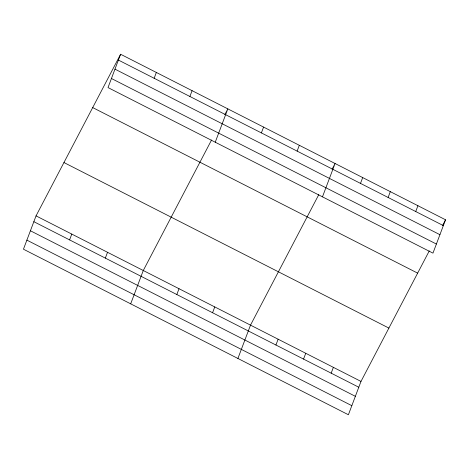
<?xml version="1.0" encoding="UTF-8"?>
<svg xmlns="http://www.w3.org/2000/svg" width="469" height="469" viewBox="0 0 469 469"><rect width="100%" height="100%" fill="white"/><g stroke="black" fill="none" stroke-linecap="round" stroke-linejoin="round"><path stroke-width="0.7" d="M120.603 54.246L108.011 87.58L432.957 253.125L445.55 219.791L120.603 54.246L36.043 215.875L23.45 249.209L348.397 414.754L360.989 381.42L429.27 250.909M69.594 239.899L71.786 234.084M154.154 78.27L156.347 72.455M105.337 258.108L107.53 252.299M189.898 96.479L192.091 90.669M130.681 303.836L143.28 270.507L211.56 139.991M215.242 142.207L227.834 108.878L224.844 114.594M176.825 294.532L179.023 288.716M261.385 132.903L263.578 127.087M212.568 312.741L214.767 306.925M297.129 151.112L299.322 145.296M237.912 358.468L250.51 325.134L318.791 194.623M322.473 196.839L335.071 163.505L332.081 169.221M275.93 345.02L278.129 339.21M360.491 183.391L362.689 177.581M303.554 359.09L305.747 353.28M388.115 197.461L390.308 191.651M331.173 373.166L333.371 367.35M415.733 211.537L417.932 205.721M442.56 225.507L445.55 219.791M118.405 60.061L443.352 225.607M114.975 69.142L439.922 234.688M111.44 78.499L436.387 244.044M92.698 107.583L417.644 273.134M63.948 162.538L388.895 328.083M36.043 215.875L360.989 381.42M33.85 221.69L358.797 387.236M30.415 230.771L355.361 396.317M26.88 240.128L351.826 405.673"/></g></svg>
